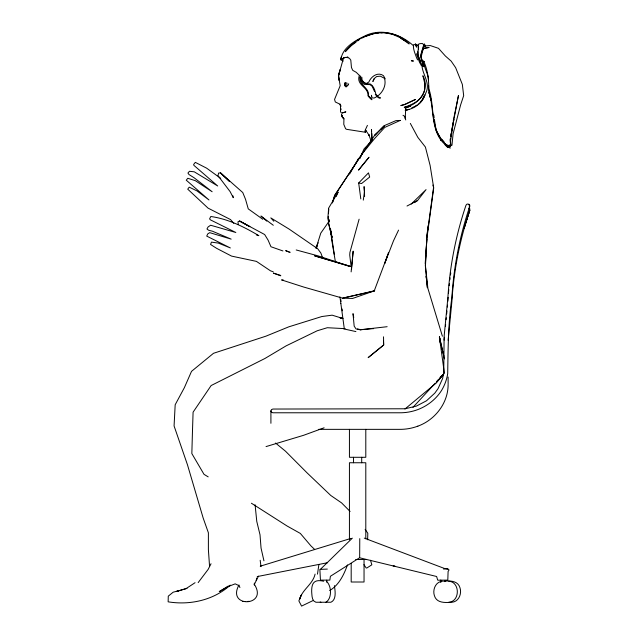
<?xml version="1.0" encoding="UTF-8"?>
<svg xmlns="http://www.w3.org/2000/svg" width="638" height="638" viewBox="0 0 638 638"><rect width="100%" height="100%" fill="white"/><g stroke="black" fill="none" stroke-linecap="round" stroke-linejoin="round"><path stroke-width="0.96" d="M367.64 539.772L367.807 533.264L365.135 529.349M360.326 76.097C357.535 84.942 369.649 87.191 368.437 95.732C374.849 101.984 371.244 100.19 367.982 95.804C368.748 86.72 355.661 85.516 359.401 75.244M423.066 61.264L423.018 64.877M450.316 138.709L450.221 140.607L450.468 138.797M469.855 209.065L469.137 207.805M405.21 118.612L405.728 108.404M425.211 263.534L425.737 255.583M425.865 253.597L426.846 238.692L433.712 187.899L432.915 185.06M328.251 216.441L328.658 222.814L328.897 219.943M328.458 213.658L328.809 209.009M341.139 57.117L340.939 59.326C342.439 47.89 354.64 40.8 364.139 36.31C380.511 27.633 400.497 33.766 413.384 45.681M351.498 269.571L353.165 251.125L351.131 271.892M418.089 51.654L418.169 55.594L419.461 58.712M328.881 219.424L328.61 222.199L327.876 218.324L328.634 208.116L338.148 192.062L336.186 196.528M423.249 47.18L424.589 45.984L430.235 45.553L438.497 48.328L445.38 56.016L451.146 61.104L455.636 67.66L462.327 84.368L463.674 95.652L460.612 104.935L453.092 133.725L451.967 145.281L448.331 146.86C429.94 135.176 434.893 110.916 429.047 92.582L431.009 100.078M444.12 340.15L444.407 337.231M445.444 326.536L445.635 324.59M446.106 319.726L446.297 317.78M446.672 313.888L446.951 310.969M447.334 307.077L447.517 305.131M448.115 340.317L451.879 301.535A353.117 352.431 0 0 1 469.799 210.245L469.137 208.275M328.737 219.879L328.434 222.726L331.975 237.535M418.536 49.78L418.552 46.781M424.621 89.719L424.725 83.299L422.89 75.731C430.483 89.902 418.783 105.254 404.237 107.312L408.854 105.613M428.082 225.852L426.639 238.261L433.601 187.221L430.108 165.401L425.402 147.051L417.826 137.345L410.33 123.413M328.737 220.03L328.426 222.582L331.967 237.224L331.234 232.296M423.488 45.665L420.641 55.331L422.069 60.738M450.715 136.987L451.21 133.366L450.763 136.085M363.285 200.133L364.481 191.631L364.083 186.599L364.609 196.44M317.477 574.144L318.88 564.622M469.783 209.782L464.065 228.388L469.783 210.548L469.137 208.666M451.385 132.441L453.785 119.466L450.572 140.783L450.795 144.922L450.165 141.484M453.897 117.847L458.459 95.533L451.393 132.425M270.911 410.912L271.501 409.588L272.912 409.046L405.066 408.775L416.359 406.111L426.511 400.768L434.813 393.128L438.083 388.606L442.589 378.557L443.737 373.206L444.12 336.433L447.9 297.475A355.98 355.98 0 0 1 465.979 205.269C466.673 203.012 470.493 204.032 469.783 206.353A352.71 352.71 0 0 0 451.856 297.771C448.203 322.972 448.091 348.324 447.701 373.701C446.76 379.65 444.654 385.344 441.536 390.496C435.977 399.244 427.492 405.904 417.842 409.588A50.689 50.689 0 0 1 399.34 412.778L272.912 412.778L271.501 412.228L270.911 410.912L270.911 423.297M347.622 57.452L347.75 56.87L347.439 57.524L349.512 58.345L350.804 60.195L351.45 67.516L352.742 70.34L356.259 72.325L358.955 75.013M453.291 120.71L453.706 118.82M341.019 58.449L340.668 59.82L343.204 61.104M359.106 219.201L349.911 252.441L349.72 254.993L351.139 266.652M422.252 66.121L423.082 66.687L423.552 64.159M423.784 66.551L421.104 57.085L424.158 44.963L423.855 46.151L424.31 45.465M424.039 66.001L423.903 66.496L423.999 64.773M343.459 58.106L338.499 75.946L340.182 85.739L334.559 99.416L335.317 101.976L339.942 104.169L340.54 106.004L340.532 111.658L341.418 113.109M359.673 557.62L359.768 538.631M423.488 47.364C421.343 52.324 419.748 57.779 422.811 62.763M316.177 247.943L320.755 233.173L329.096 221.242M332.438 202.956L334.759 195.483L362.137 153.814M332.398 202.517L334.719 195.188L362.328 153.678L374.458 138.717L384.754 127.417L399.93 120.566M423.01 49.836L423.528 48.328M387.41 255.926L374.171 291.072L342.622 298.161L303.712 287.052L281.573 279.915L283.535 280.13M388.542 252.377L384.682 263.542L393.479 240.845L398.559 230.119M423.273 66.36L423.504 65.778M340.748 108.564L340.469 110.43L341.083 109.098M254.235 584.631L258.454 576.17M315.092 574.096C312.859 584.28 302.332 589.432 299.732 599.098L301.208 595.11L298.863 600.884L301.575 606.1L313.418 600.374M316.448 248.094L317.572 245.478M347.487 564.917C343.85 574.854 339.105 584.894 329.679 590.573M359.792 158.272L364.091 148.861L370.08 142.585M424.517 90.62C422.436 97.901 416.47 102.574 409.676 105.206M423.68 45.075L424.469 43.902L425.514 46.518M315.658 248.023L318.195 242.807M424.39 95.206L422.125 99.847L420.362 101.913M424.9 95.038C422.141 103.547 413.743 109.122 405.186 110.278L407.634 109.457M359.872 158.296L362.033 153.965L374.737 135.192L376.795 133.222M211.026 563.761L208.155 569.383L198.163 582.606M367.416 125.375L365.048 130.535L365.375 132.249L346.609 129.315L345.605 128.748L343.786 124.378L343.93 118.828L342.446 117.025L341.777 114.952M374.187 79.056L372.855 81.52L373.932 78.809L376.683 76.528L380.352 76.177L384.475 78.322C386.939 86.329 381.436 95.03 374.043 98.061L372.018 97.861L371.452 95.269L371.571 96.824M349.616 174.054L358.42 158.583L360.087 157.586M347.957 84.926L348.691 83.785M238.995 584.974C226.147 608.126 268.734 606.714 254.331 584.288M414.501 202.637L417.571 200.515L426.056 189.622L411.175 204.104M443.777 374.043L436.296 382.991L404.971 408.99M346.625 86.648L348.212 84.838M412.953 407.363L435.339 383.103M437.038 381.269L443.059 374.745M436.416 381.819L438.45 379.642M439.805 378.198L443.187 374.586M358.684 182.978L368.469 172.874L369.689 177.045L361.571 183.529L358.684 182.978L360.805 198.912M380.91 129.283L384.331 125.997L374.618 135.423L384.068 125.734L395.855 120.662L400.544 120.407M366.1 130.71L365.119 131.611L365.375 132.249M440.22 377.17L443.131 374.522M383.47 345.126L368.142 357.647L383.677 345.054L383.518 336.808M195.061 582.701L186.017 588.651L176.399 591.458L187.014 588.348M356.068 42.1L351.418 45.577L345.278 51.702C359.88 32.02 391.118 24.978 409.181 43.926L400.52 37.961L405.098 40.712L401.302 38.296M357.615 40.944L359.162 39.787M230.262 585.11C213.714 600.198 189.941 605.406 168.145 601.825L168.273 596.163L173.153 592.2L179.725 590.493M418.6 103.978C422.986 100.924 424.756 95.509 426.734 90.787C429.613 81.887 422.356 74.064 421.949 65.307M359.473 557.835L330.388 576.289L329.854 580.117L320.443 580.117L319.869 569.383L327.326 569.088M228.292 586.043L219.241 591.617L228.292 586.513L235.191 583.842L239.13 585.724L239.928 587.542M362.551 37.897L364.242 36.948M415.633 105.852L417.252 104.959M352.328 538.153L320.651 569.088M407.004 206.026L417.571 200.515M411.813 107.814L415.33 106.179M448.849 146.349L449.766 145.927L450.093 148.279L448.347 146.038M417.842 426.16C435.116 419.932 448.291 402.921 448.115 384.291M342.215 112.862L345.876 111.857L342.223 113.03M440.499 140.32L442.078 139.666L445.547 144.316M405.202 108.213L410.72 106.012L405.624 107.854M324.112 427.803L303.544 435.323L266.046 446.584M365.175 36.621L373.565 33.647M260.264 566.193L350.988 538.4M325.898 602.248C332.159 598.596 331.632 585.939 326.592 581.409M344.018 58.353L341.362 59.079L343.236 58.568M256.053 580.197L256.556 579.902L256.635 578.06M442.557 581.21C435.682 581.561 432.349 589.759 434.406 595.677C436.639 603.396 445.547 602.679 451.832 602.248C458.698 601.897 462.032 593.699 459.974 587.781C457.948 580.668 449.902 580.572 443.928 581.21M444.016 581.609L445.651 581.21M448.737 602.248C460.181 601.61 460.181 581.848 448.737 581.21M405.361 110.119L409.11 109.337L405.68 109.975M257.226 576.577L327.637 562.7M428.313 47.603L424.031 48.305L429.175 47.467M387.146 326.704L360.167 329.774L356.02 328.921L354.178 326.138L353.005 313.657L353.747 317.509M347.08 57.284L343.443 57.699L345.357 57.46M343.443 57.699L346.131 57.388M374.498 33.543L378.254 33.12M381.069 32.809L383.877 32.498L391.636 34.149M360.167 329.774L373.581 328.594L373.166 328.61M418.376 45.067L416.032 45.29L416.295 45.617M247.52 601.451L249.187 601.339M318.705 429.35L399.34 429.35A50.665 50.561 0 0 0 417.842 426.16M355.685 559.518L365.797 559.518M393.168 565.954L394.818 565.954M443.593 569.088C447.493 568.362 450.587 568.952 448.099 571.433L447.804 580.117L437.716 580.197L436.615 576.497L360.151 557.915M323.681 581.21C314.127 579.073 311.527 582.98 311.671 591.729C312.038 595.254 311.599 601.012 315.898 602.248L330.907 602.248C336.76 599.6 335.07 590.772 334.408 585.612M242.791 601.49L245.71 601.506M345.31 57.492L347.83 57.548M345.118 328.666L327.302 327.717L317.269 330.747L286.079 345.884L264.922 358.492L211.146 385.535L193.091 412.172L192.445 432.149L191.839 453.57L204.016 474.345L208.187 476.873M447.716 569.088L444.558 568.506L364.274 538.113M357.424 328.953L360.901 329.702M343.651 328.873L355.916 331.577M342.773 318.506L340.006 317.86L342.821 318.609M296.199 249.968L318.218 255.91L350.174 266.453M320.204 602.049L320.898 602.248M347.287 83.251L345.246 82.661L344.576 83.02L344.488 85.923M351.323 266.572L314.622 255.862L349.249 266.261M256.332 234.92L258.869 235.669C244.043 226.849 228.053 218.906 210.779 216.497L209.591 218.898L210.428 219.863L235.837 232.495L210.628 225.23L208.1 226.953L206.967 228.986L208.602 230.238L212.334 231.171L231.163 239.13L209.735 232.655L207.765 233.883L206.72 236.108L230.342 247.943L218.332 243.078L211.441 242.137L210.556 244.466L216.561 248.302L231.57 256.101L256.428 261.381L270.488 270.815L273.263 271.836M342.781 318.434L332.135 315.172L321.831 316.536L288.759 326.847L265.974 336.154L213.507 353.293L191.52 371.356L184.35 387.705L175.179 404.747L174.078 425.953L187.476 464.823L203.179 518.064L208.395 532.802L208.387 549.637L209.535 566.026M280.736 275.441L273.391 273.12L280.704 275.799M423.09 65.044L423.911 66.392L422.691 61.727L423.185 63.633M282.913 250.941L270.959 246.746L268.119 240.175L264.658 234.537L239.561 221.027L237.958 221.777L238.333 224.592M290.25 252.305L285.657 250.63L289.277 252.201M422.515 62.5L423.241 62.787M392.609 34.356L399.667 37.435M424.525 61.758L423.122 60.953L424.126 62.269C427.819 70.515 428.712 79.535 428.792 88.626C434.805 105.549 429.924 129.043 444.04 141.939M361.762 80.954L366.156 83.562L368.852 82.031C371.021 76.544 377.919 71.512 383.454 75.683L385.208 78.849M402.993 115.295L404.588 116.291L405.752 119.944M251.404 503.222L287.068 525.999L300.346 533.44L310.977 545.937L314.542 549.31M220.724 178.377L206.648 168.177L195.324 162.371L193.641 164.452L193.88 165.338L217.694 185.985L194.263 171.821L189.446 171.295L187.939 173.065L189.007 174.541L194.119 177.779L212.143 191.743L195.3 180.674L187.795 178.265L186.264 180.195L208.977 199.949L197.014 190.922L189.223 187.157L187.739 189.159L208.028 208.108L230.533 219.576L233.779 223.324M273.303 225.27L260.91 216.043L266.796 221.131M262.808 219.297L248.262 208.881L245.518 199.279L242.767 192.54L220.501 172.874L218.595 173.065L218.005 175.689L230.135 191.647L233.269 197.676L232.934 195.826M275.568 443.043L285.521 451.225L307.157 472.949L330.763 495.463L341.569 502.88L350.095 511.445M423.472 63.904L424.27 64.574C424.964 69.821 428.369 74.399 428.505 79.87M445.555 144.22L448.323 146.812L447.788 147.577L445.037 144.866M446.608 144.347L448.283 146.102L447.724 146.62L444.949 143.462M273.838 221.242L270.799 217.893L289.102 229.082L317.708 248.764L320.874 253.063L322.732 258.119M424.246 45.226L422.428 43.528C414.796 43.336 419.788 46.893 417.778 51.542C416.805 56.583 421.144 60.458 421.168 65.387M375.28 94.4C376.436 95.548 378.717 99.177 380.543 97.949L378.246 96.92L375.822 94.121C374.961 90.397 373.868 86.122 370.359 84.049L365.287 83.458L363.604 82.469L362.009 79.718L361.826 77.174M365.67 130.192L369.282 135.551L368.7 134.411L371.236 141.349M363.955 564.67L366.148 567.932L366.802 568.027L371.842 564.813L370.479 560.252M441.177 139.451L436.073 130.12L434.422 119.641M416.957 58.624L417.571 59.884M416.502 45.314L415.513 43.886L414.907 44.588L413.512 44.756C412.802 48.887 415.282 53.887 416.646 57.994M419.748 59.318L421.279 64.893M360.135 77.7L361.315 80.38M421.184 58.855L421.822 60.411M374.586 91.585L372.177 86.337L370.04 84.631L364.338 84.36L362.671 83.203L361.044 80.292L360.614 76.161M341.035 106.243L340.206 104.161L340.58 106.602M423.417 64.916L422.946 62.652M423.496 63.728L423.903 64.98M341.633 114.744L342.335 116.937L343.93 118.828L342.359 117.36L341.657 115.111M422.109 61.352L422.962 64.167L422.691 63.21M442.397 336.202L427.883 288.352L425.45 266.046L426.846 238.692L425.331 265.376L427.396 287.746L426.519 281.015M431.025 100.134L428.696 91.346L428.6 85.612M419.82 63.17L416.447 53.759M444.399 373.302L439.438 337.271L444.439 358.923M439.654 338.842L439.415 336.896L443.785 355.972M263.933 560.794L261.046 548.058L260.017 534.803L256.771 521.421L255.088 504.738M439.415 336.896L440.148 340.883M335.405 261.811L331.672 239.577L330.516 229.178M334.264 254.267L330.508 229.042M340.772 299.653L341.067 301.535M344.265 328.498L340.844 303.393M260.192 560.276L260.99 566.616M331.154 231.921L331.433 233.787M439.438 337.271L440.005 341.147M339.918 296.837L340.851 303.409M342.08 308.959L342.327 310.802M433.808 115.111L434.151 117.791M425.889 276.198L426.144 278.128M469.137 204.383L469.6 208.267M439.885 340.788L440.116 342.734M371.611 131.452L371.476 129.498L371.906 140.256M371.739 133.406L372.193 140.248M383.51 341.131L383.677 345.054M448.115 377.042L448.115 383.574M440.954 580.197L440.954 582.143M440.659 580.197L440.659 582.143M365.797 429.35L365.797 457.294L349.433 457.294L349.433 429.35M365.797 538.783L365.797 462.749L349.433 462.749L349.433 539.772M364.043 559.518L364.043 582.008L351.187 582.008L351.187 563.434M361.706 457.294L361.706 462.749M353.524 457.294L353.524 462.749M326.72 580.197L326.72 582.143M254.331 583.124L254.331 585.07M447.876 301.24A356.395 355.701 0 0 1 448.139 297.34M448.45 293.44A356.395 355.701 0 0 1 448.793 289.54M449.184 285.649A356.395 355.701 0 0 1 449.399 283.703M449.854 279.811A356.395 355.701 0 0 1 450.101 277.873M450.484 274.962A356.395 355.701 0 0 1 450.755 273.016M340.15 69.749L338.69 75.499L338.874 80.149L338.435 75.013L340.15 69.749M448.57 146.469L447.836 147.49L448.57 146.469M361.539 166.374L358.532 170.131L369.027 157.243L361.539 166.374M449.957 146.198L448.785 145.344L449.702 144.906L449.957 146.198M415.234 99.56L404.851 104.552L400.816 105.573L404.923 104.305L415.234 99.56M374.673 290.729L352.623 298.448L342.622 298.161L374.673 290.729M411.382 60.77L413.288 61.017L411.382 60.77M241.244 221.849L239.561 221.027L249.857 226.665L241.244 221.849M221.211 173.528L220.501 172.874L229.648 181.559L221.211 173.528M416.431 46.957L415.713 44.245L416.431 46.957M345.174 83.889A1.938 0.471 79.8 0 0 345.995 86.967A1.938 0.471 79.8 0 0 346.067 84.368A1.938 0.471 79.8 0 0 345.174 83.889"/></g></svg>
